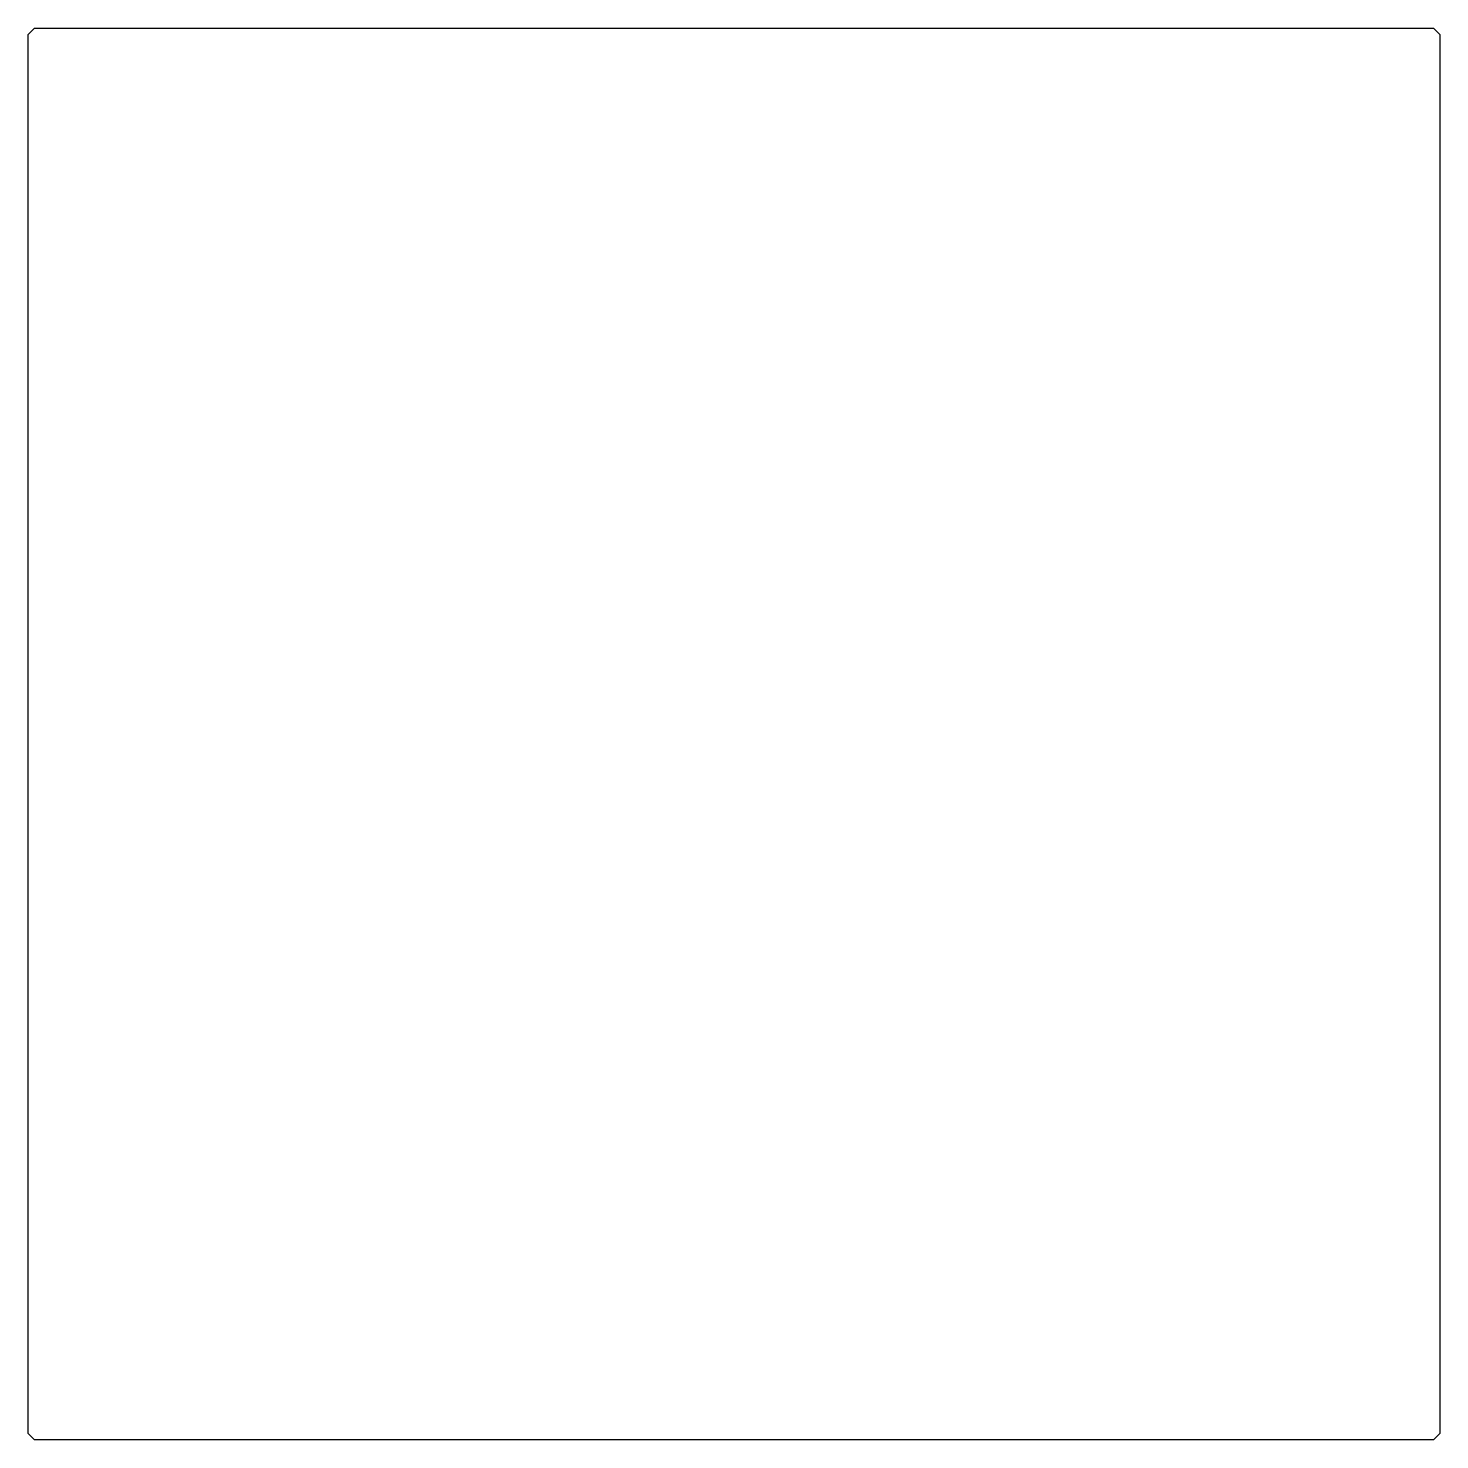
# Model space of a CAD drawing. Extents: x -2002 to -1604, y -14 to 384.
import ezdxf

# ---------------------------------------------------------------- set-up
doc = ezdxf.new("R2010")
doc.units = 0
doc.layers.add('000__杂项', color=18, linetype='CONTINUOUS')

msp = doc.modelspace()

# ---------------------------------------------------------------- linework, layer by layer
at = {"layer": '000__杂项'}
msp.add_lwpolyline([(-1999.8, -14), (-2001.56, -12.24), (-2001.56, 381.84), (-1999.8, 383.6), (-1605.72, 383.6), (-1603.96, 381.84), (-1603.96, -12.24), (-1605.72, -14)], close=True, dxfattribs=at)

doc.saveas('drawing.dxf')
